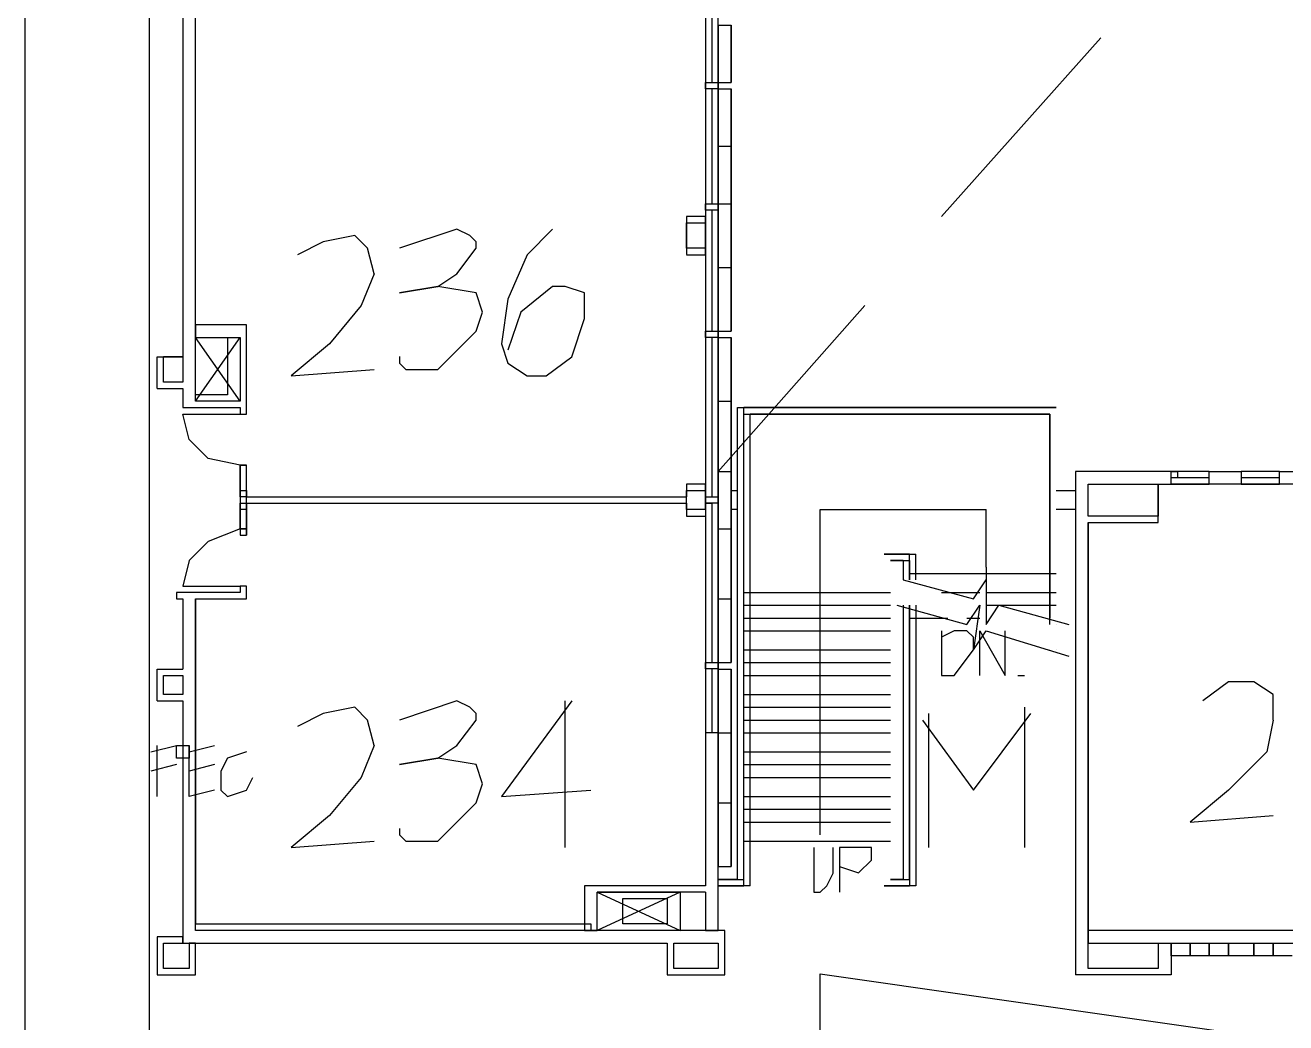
# Model space of a CAD drawing. Extents: x 0 to 132, y 0 to 63.
# Drawn here: x 84.66 to 97.22, y 21.27 to 31.21 of the extents above; entities that cross this region are included whole.
import ezdxf

# ---------------------------------------------------------------- set-up
doc = ezdxf.new("R2010")
doc.units = 0

msp = doc.modelspace()

# ---------------------------------------------------------------- linework, layer by layer
at = {"layer": 'Layer 1'}
for p, q in [((84.664073, 19.935398), (84.664073, 51.335314)), ((85.899676, 51.335314), (85.899676, 19.935398)), ((91.440096, 31.464311), (91.440096, 24.16182)), ((91.503522, 31.464311), (91.503522, 31.210311)), ((91.566832, 24.16182), (91.566832, 31.464311)), ((86.232786, 31.337443), (86.232786, 27.908448)), ((86.359785, 27.908448), (86.359785, 31.337443)), ((91.439964, 31.210338), (91.439964, 30.575603)), ((91.503522, 31.210338), (91.503522, 30.638838)), ((91.566699, 31.210338), (91.566699, 30.575603)), ((91.566832, 31.210338), (91.566832, 31.210338)), ((91.566832, 31.210338), (91.566832, 31.210338)), ((91.566832, 31.210338), (91.693834, 31.210338)), ((91.566832, 31.210338), (91.566832, 30.638838)), ((91.566832, 31.210338), (91.693834, 31.210338)), ((91.693964, 31.210338), (91.693964, 30.638838)), ((91.693964, 30.638838), (91.693964, 31.210338)), ((91.693964, 31.210338), (91.693964, 30.638838)), ((93.789567, 29.305287), (95.377065, 31.083549)), ((91.439964, 30.638785), (91.439964, 30.004051)), ((91.440041, 30.638838), (91.566776, 30.638838)), ((91.440041, 30.575603), (91.440041, 30.638838)), ((91.440041, 30.638838), (91.566776, 30.638838)), ((91.440041, 30.575603), (91.440041, 30.638838)), ((91.566699, 30.638785), (91.566699, 30.004051)), ((91.566776, 30.638838), (91.566776, 30.575603)), ((91.566776, 30.638838), (91.566776, 30.575603)), ((91.566832, 30.638785), (91.693834, 30.638785)), ((91.566776, 30.575603), (91.440041, 30.575603)), ((91.566776, 30.575603), (91.440041, 30.575603)), ((91.503522, 30.575471), (91.503522, 30.003971)), ((91.566832, 30.575471), (91.566832, 30.003971)), ((91.566832, 30.575471), (91.693834, 30.575471)), ((91.693964, 30.575471), (91.693964, 30.003971)), ((91.693964, 30.003971), (91.693964, 30.575471)), ((91.693964, 30.575471), (91.693964, 30.003971)), ((91.439964, 30.003945), (91.439964, 29.368946)), ((91.503522, 30.003945), (91.503522, 29.432446)), ((91.566699, 30.003945), (91.566699, 29.368946)), ((91.566832, 30.003945), (91.566832, 30.003945)), ((91.566832, 30.003945), (91.566832, 30.003945)), ((91.566832, 30.003945), (91.693834, 30.003945)), ((91.566832, 30.003945), (91.566832, 29.432446)), ((91.566832, 30.003945), (91.693834, 30.003945)), ((91.693964, 30.003945), (91.693964, 29.432446)), ((91.693964, 29.432446), (91.693964, 30.003945)), ((91.693964, 30.003945), (91.693964, 29.432446)), ((91.439964, 29.432393), (91.439964, 29.114893)), ((91.440041, 29.43234), (91.566776, 29.43234)), ((91.440041, 29.36884), (91.440041, 29.43234)), ((91.440041, 29.43234), (91.566776, 29.43234)), ((91.440041, 29.36884), (91.440041, 29.43234)), ((91.566699, 29.432393), (91.566699, 29.114893)), ((91.566776, 29.43234), (91.566776, 29.36884)), ((91.566776, 29.43234), (91.566776, 29.36884)), ((91.566832, 29.432393), (91.566832, 28.797396)), ((91.566832, 29.432393), (91.693834, 29.432393)), ((91.566832, 29.432393), (91.693834, 29.432393)), ((91.693964, 29.432393), (91.693964, 28.797394)), ((91.693964, 28.797394), (91.693964, 29.432393)), ((91.693964, 29.432393), (91.693964, 28.797394)), ((91.439964, 29.305287), (91.249464, 29.305287)), ((91.249464, 29.305287), (91.249464, 28.924552)), ((91.566776, 29.36884), (91.440041, 29.36884)), ((91.566776, 29.36884), (91.440041, 29.36884)), ((91.440044, 28.924526), (91.440044, 29.305261)), ((91.503522, 29.36884), (91.503522, 29.114843)), ((88.963335, 29.178472), (88.391836, 28.987973)), ((89.090599, 29.114973), (88.963335, 29.178472)), ((89.916019, 29.17842), (89.662019, 28.92442)), ((91.249544, 29.242025), (91.440044, 29.242025)), ((91.249544, 28.987973), (91.249544, 29.241972)), ((91.440044, 29.242025), (91.440044, 28.988026)), ((87.629916, 29.05134), (87.375916, 28.92434)), ((87.947416, 29.11484), (87.629916, 29.05134)), ((88.074601, 28.987999), (87.947336, 29.114734)), ((89.153835, 29.051208), (89.090599, 29.114973)), ((89.153835, 28.987973), (89.153835, 29.051208)), ((91.439964, 29.11484), (91.439964, 28.797341)), ((91.503522, 29.114843), (91.503522, 28.797338)), ((91.566699, 29.11484), (91.566699, 28.797341)), ((91.566832, 29.11484), (91.566832, 29.11484)), ((91.566832, 29.11484), (91.566832, 29.11484)), ((88.137836, 28.733999), (88.074601, 28.987999)), ((88.963335, 28.733973), (89.153835, 28.987973)), ((89.662019, 28.92442), (89.471255, 28.47992)), ((91.440044, 28.987973), (91.249544, 28.987973)), ((91.249544, 28.924473), (91.440044, 28.924473)), ((91.439964, 28.797288), (91.439964, 28.098789)), ((91.503522, 28.797288), (91.503522, 28.16255)), ((91.566699, 28.797288), (91.566699, 28.098789)), ((91.566832, 28.797288), (91.566832, 28.797288)), ((91.566832, 28.797288), (91.566832, 28.797288)), ((91.566832, 28.797288), (91.566832, 28.16255)), ((91.566832, 28.797288), (91.693834, 28.797288)), ((91.566832, 28.797288), (91.693834, 28.797288)), ((91.693964, 28.797288), (91.693964, 28.162553)), ((91.693964, 28.162553), (91.693964, 28.797288)), ((91.693964, 28.797288), (91.693964, 28.162553)), ((88.137836, 28.733999), (88.011101, 28.4165)), ((88.772835, 28.606973), (88.963335, 28.733973)), ((88.772835, 28.606973), (88.391836, 28.543209)), ((88.391836, 28.543209), (88.772835, 28.606973)), ((89.153835, 28.543209), (88.772835, 28.606973)), ((89.217335, 28.352973), (89.153835, 28.543209)), ((89.916019, 28.60692), (89.598519, 28.352921)), ((90.042754, 28.60692), (89.916019, 28.60692)), ((90.233254, 28.54342), (90.042754, 28.60692)), ((90.233254, 28.289421), (90.233254, 28.54342)), ((88.011101, 28.4165), (87.693337, 28.035236)), ((89.471255, 28.47992), (89.407755, 28.035421)), ((91.566805, 26.76529), (93.027568, 28.416553)), ((89.153835, 28.162474), (89.217335, 28.352973)), ((89.598519, 28.352921), (89.471255, 27.971921)), ((90.106519, 27.908421), (90.233254, 28.289421)), ((86.867891, 28.226027), (86.359891, 28.226027)), ((86.359918, 28.226027), (86.359918, 28.099027)), ((86.359918, 28.226027), (86.359918, 28.226027)), ((86.867838, 27.400395), (86.867838, 28.225894)), ((88.772835, 27.781474), (89.153835, 28.162474)), ((91.439964, 28.162447), (91.439964, 27.463684)), ((91.440041, 28.162341), (91.566776, 28.162341)), ((91.440041, 28.098842), (91.440041, 28.162341)), ((91.440041, 28.162341), (91.566776, 28.162341)), ((91.440041, 28.098842), (91.440041, 28.162341)), ((91.566699, 28.162447), (91.566699, 27.463684)), ((91.566776, 28.162341), (91.566776, 28.098842)), ((91.566776, 28.162341), (91.566776, 28.098842)), ((91.566832, 28.162447), (91.693834, 28.162447)), ((86.804391, 27.463763), (86.359891, 28.099027)), ((86.359891, 27.463763), (86.804391, 28.099027)), ((86.359918, 28.099027), (86.804417, 28.099027)), ((86.36005, 28.098839), (86.67755, 28.098839)), ((86.36005, 27.52734), (86.36005, 28.098839)), ((86.36005, 28.098839), (86.804549, 28.098839)), ((86.36005, 27.46384), (86.36005, 28.098839)), ((86.67755, 28.098839), (86.67755, 27.52734)), ((86.804338, 28.098894), (86.804338, 27.463895)), ((86.804549, 28.098839), (86.804549, 27.46384)), ((87.693337, 28.035236), (87.312337, 27.717736)), ((89.407755, 28.035421), (89.471255, 27.844921)), ((91.566776, 28.098842), (91.440041, 28.098842)), ((91.566776, 28.098842), (91.440041, 28.098842)), ((91.503522, 28.098892), (91.503522, 27.463895)), ((91.566832, 28.098892), (91.566832, 27.463895)), ((91.566832, 28.098892), (91.693834, 28.098892)), ((91.693964, 28.098894), (91.693964, 27.463895)), ((91.693964, 27.463895), (91.693964, 28.098894)), ((91.693964, 28.098894), (91.693964, 27.463895)), ((85.978812, 27.590922), (85.978812, 27.908421)), ((85.978812, 27.908421), (86.232812, 27.908421)), ((86.232812, 27.908421), (86.042312, 27.908421)), ((86.042365, 27.654448), (86.042365, 27.908448)), ((86.232786, 27.908448), (86.232786, 27.654448)), ((86.359785, 27.590948), (86.359785, 27.908448)), ((88.391836, 27.908474), (88.391836, 27.844974)), ((89.852519, 27.717657), (90.106519, 27.908421)), ((87.312337, 27.717736), (88.137836, 27.781236)), ((88.391836, 27.844974), (88.455336, 27.781474)), ((88.455336, 27.781474), (88.772835, 27.781474)), ((89.471255, 27.844921), (89.662019, 27.717657)), ((86.232865, 27.654448), (86.042365, 27.654448)), ((89.662019, 27.717657), (89.852519, 27.717657)), ((85.978865, 27.590948), (86.232865, 27.590948)), ((86.232786, 27.590948), (86.232786, 27.400448)), ((86.359785, 27.463684), (86.359785, 27.590948)), ((86.67755, 27.52734), (86.36005, 27.52734)), ((86.232838, 27.400554), (86.804338, 27.400554)), ((86.804338, 27.463789), (86.359838, 27.463789)), ((86.804549, 27.46384), (86.36005, 27.46384)), ((86.804338, 27.400475), (86.804338, 27.336975)), ((86.867838, 27.336975), (86.867838, 27.400475)), ((91.439964, 27.463789), (91.439964, 26.76529)), ((91.503522, 27.463789), (91.503522, 26.76529)), ((91.566699, 27.463789), (91.566699, 26.76529)), ((91.566832, 27.463789), (91.566832, 27.463789)), ((91.566832, 27.463789), (91.566832, 27.463789)), ((91.566832, 27.463789), (91.566832, 26.76529)), ((91.566832, 27.463789), (91.693834, 27.463789)), ((91.566832, 27.463789), (91.693834, 27.463789)), ((91.693964, 27.463789), (91.693964, 26.76529)), ((91.693964, 26.76529), (91.693964, 27.463789)), ((91.693964, 27.463789), (91.693964, 26.76529)), ((91.757517, 22.701295), (91.757517, 27.400554)), ((91.757517, 27.400475), (94.932513, 27.400475)), ((91.820752, 22.701295), (91.820752, 27.400554)), ((94.932513, 27.400475), (91.820752, 27.400475)), ((86.296338, 27.082949), (86.232838, 27.336948)), ((86.232838, 27.336948), (86.804338, 27.336948)), ((86.804338, 27.336975), (86.867838, 27.336975)), ((91.820726, 22.638113), (91.820726, 27.336842)), ((91.820831, 27.336922), (94.869092, 27.336922)), ((94.869092, 27.336922), (91.884331, 27.336922)), ((91.88449, 22.638113), (91.88449, 27.336842)), ((93.471909, 27.336895), (93.281409, 27.336895)), ((94.86896, 25.241451), (94.86896, 27.336948)), ((94.86896, 27.336948), (94.86896, 25.304951)), ((86.487103, 26.892449), (86.296338, 27.082949)), ((86.804338, 26.828949), (86.487103, 26.892449)), ((86.804338, 26.828949), (86.867838, 26.828949)), ((86.867838, 26.828949), (86.804338, 26.828949)), ((86.804338, 26.828949), (86.804338, 26.574949)), ((86.867891, 26.828949), (86.804391, 26.828949)), ((86.804391, 26.828949), (86.804391, 26.511449)), ((86.804391, 26.511396), (86.804391, 26.828896)), ((86.867891, 26.511396), (86.867891, 26.828896)), ((86.867893, 26.511394), (86.867893, 26.828896)), ((91.439964, 26.765396), (91.439964, 26.447897)), ((91.503522, 26.765396), (91.503522, 26.511394)), ((91.566699, 26.765396), (91.566699, 26.447897)), ((91.566832, 26.765396), (91.566832, 26.765396)), ((91.566832, 26.765396), (91.566832, 26.765396)), ((91.566832, 26.765396), (91.566832, 26.193897)), ((91.566832, 26.765396), (91.693834, 26.765396)), ((91.566832, 26.765396), (91.693834, 26.765396)), ((91.693964, 26.765396), (91.693964, 26.193897)), ((91.693964, 26.193897), (91.693964, 26.765396)), ((91.693964, 26.765396), (91.693964, 26.193897)), ((95.122986, 26.765396), (95.122986, 26.320897)), ((95.948485, 26.76529), (95.122986, 26.76529)), ((96.075326, 26.765264), (95.948591, 26.765264)), ((96.456511, 26.765396), (96.075247, 26.765396)), ((96.075273, 26.765343), (96.138773, 26.765343)), ((96.075273, 26.701843), (96.075273, 26.765343)), ((96.075326, 26.638529), (96.075326, 26.765264)), ((96.456458, 26.765264), (96.075458, 26.765264)), ((96.138773, 26.765343), (96.138773, 26.701843)), ((96.456458, 26.765396), (96.456458, 26.765396)), ((96.45654, 26.765343), (96.774039, 26.765343)), ((96.45654, 26.638608), (96.45654, 26.765343)), ((97.154745, 26.765396), (96.77401, 26.765396)), ((96.77401, 26.765396), (96.77401, 26.765396)), ((96.774039, 26.765343), (96.774039, 26.638608)), ((97.154851, 26.765264), (96.774116, 26.765264)), ((97.154766, 26.765343), (97.472266, 26.765343)), ((97.154766, 26.638608), (97.154766, 26.765343)), ((97.154851, 26.765396), (97.154851, 26.765396)), ((91.439964, 26.638529), (91.249464, 26.638529)), ((91.249464, 26.638529), (91.249464, 26.511529)), ((91.440044, 26.511476), (91.440044, 26.638476)), ((95.249721, 26.638555), (95.948485, 26.638555)), ((95.249721, 26.320897), (95.249721, 26.638396)), ((95.948458, 26.638529), (96.075194, 26.638529)), ((95.948458, 26.257397), (95.948458, 26.638396)), ((95.948458, 26.638396), (95.948458, 26.320897)), ((96.075247, 26.638661), (96.456511, 26.638661)), ((96.138773, 26.701843), (96.075273, 26.701843)), ((96.456458, 26.638529), (96.075458, 26.638529)), ((96.456458, 26.701817), (96.138956, 26.701817)), ((96.774039, 26.638608), (96.45654, 26.638608)), ((96.77401, 26.638661), (97.154745, 26.638661)), ((97.154848, 26.701817), (96.774114, 26.701817)), ((97.154851, 26.638529), (96.774116, 26.638529)), ((97.472266, 26.638608), (97.154766, 26.638608)), ((86.804282, 26.574843), (86.867782, 26.574843)), ((86.804282, 26.511344), (86.804282, 26.574843)), ((86.867782, 26.511344), (86.804282, 26.511344)), ((86.804338, 26.511396), (86.804338, 26.447897)), ((86.867893, 26.511394), (86.804388, 26.511394)), ((86.867782, 26.574843), (86.867782, 26.511344)), ((86.867891, 26.447844), (86.867891, 26.511344)), ((86.867891, 26.511344), (91.24965, 26.511344)), ((86.867893, 26.511394), (86.93139, 26.511394)), ((91.249464, 26.511529), (91.249464, 26.575029)), ((91.249544, 26.384608), (91.249544, 26.511344)), ((91.249549, 26.574949), (91.440041, 26.574949)), ((91.439964, 26.511396), (91.439964, 26.193897)), ((91.439967, 26.447844), (91.439967, 26.511341)), ((91.440041, 26.511341), (91.566776, 26.511341)), ((91.440041, 26.447841), (91.440041, 26.511341)), ((91.440041, 26.511341), (91.566776, 26.511341)), ((91.440041, 26.447841), (91.440041, 26.511341)), ((91.440044, 26.574976), (91.440044, 26.447711)), ((91.566699, 26.511396), (91.566699, 26.193897)), ((91.566776, 26.511341), (91.566776, 26.447841)), ((91.566776, 26.511341), (91.566776, 26.447841)), ((91.693964, 26.574949), (91.757461, 26.574949)), ((94.932513, 26.574949), (95.123012, 26.574949)), ((95.123012, 26.574949), (95.123012, 26.38445)), ((86.804282, 26.447844), (86.867782, 26.447844)), ((86.804282, 26.384608), (86.804282, 26.447844)), ((86.867782, 26.384608), (86.804282, 26.384608)), ((86.804285, 26.193844), (86.804285, 26.384608)), ((86.804338, 26.447897), (86.867838, 26.447897)), ((86.804338, 26.447844), (86.804338, 26.193844)), ((86.804391, 26.447844), (86.804391, 26.130344)), ((86.867782, 26.447844), (86.867782, 26.384608)), ((86.867838, 26.193844), (86.867838, 26.447844)), ((86.867891, 26.447844), (91.24965, 26.447844)), ((86.867891, 26.447844), (86.867891, 26.130344)), ((91.249544, 26.447844), (91.249544, 26.321108)), ((91.440044, 26.384608), (91.249544, 26.384608)), ((91.439964, 26.384529), (91.439964, 26.447764)), ((91.439964, 26.447764), (91.439964, 26.321029)), ((91.439967, 26.447844), (91.503464, 26.447844)), ((91.566776, 26.447841), (91.440041, 26.447841)), ((91.566776, 26.447841), (91.440041, 26.447841)), ((91.503522, 26.447844), (91.503522, 26.193844)), ((91.757519, 26.384529), (91.694014, 26.384529)), ((92.582778, 23.14598), (92.582778, 26.384476)), ((92.582778, 26.384476), (94.233775, 26.384476)), ((94.233855, 25.812977), (94.233855, 26.384476)), ((95.123012, 26.38445), (94.932513, 26.38445)), ((91.249544, 26.321108), (91.440044, 26.321108)), ((95.122986, 26.320897), (95.122986, 21.748902)), ((95.249721, 21.812402), (95.249721, 26.257397)), ((95.948564, 26.320897), (95.249801, 26.320897)), ((95.249801, 26.257397), (95.948564, 26.257397)), ((95.249801, 22.193323), (95.249801, 26.257317)), ((95.249801, 26.257317), (95.249801, 22.066587)), ((86.804338, 26.193844), (86.487103, 26.067109)), ((86.867785, 26.193844), (86.804285, 26.193844)), ((86.804285, 26.193844), (86.804285, 26.130344)), ((86.804285, 26.130344), (86.867785, 26.130344)), ((86.804338, 26.193844), (86.867838, 26.193844)), ((86.867785, 26.130344), (86.867785, 26.193844)), ((91.439964, 26.193844), (91.439964, 25.495345)), ((91.503522, 26.193844), (91.503522, 25.495345)), ((91.566699, 26.193844), (91.566699, 25.495345)), ((91.566832, 26.193844), (91.566832, 26.193844)), ((91.566832, 26.193844), (91.566832, 26.193844)), ((91.566832, 26.193844), (91.566832, 25.495345)), ((91.566832, 26.193844), (91.693834, 26.193844)), ((91.566832, 26.193844), (91.693834, 26.193844)), ((91.693964, 26.193844), (91.693964, 25.495345)), ((91.693964, 25.495345), (91.693964, 26.193844)), ((91.693964, 26.193844), (91.693964, 25.495345)), ((86.487103, 26.067109), (86.296338, 25.876344)), ((86.296338, 25.876344), (86.232838, 25.622345)), ((93.471882, 25.939844), (93.217883, 25.939844)), ((93.217883, 25.939844), (93.535382, 25.939844)), ((93.217883, 25.939844), (93.217883, 25.939844)), ((93.408329, 25.876291), (93.281594, 25.876291)), ((93.281594, 25.876291), (93.471829, 25.876291)), ((93.408329, 25.876291), (93.408329, 25.685792)), ((93.471829, 25.876291), (93.471829, 25.685792)), ((93.471882, 25.685871), (93.471882, 25.939871)), ((93.535382, 25.685871), (93.535382, 25.939871)), ((93.471882, 25.749421), (93.53538, 25.749421)), ((93.535435, 25.749421), (94.932433, 25.749421)), ((94.233857, 25.812977), (94.233857, 25.622215)), ((86.232838, 25.622345), (86.804338, 25.622345)), ((86.867891, 25.622292), (86.804391, 25.622292)), ((86.804391, 25.622292), (86.804391, 25.559056)), ((86.867893, 25.495448), (86.867893, 25.622186)), ((93.408329, 25.685871), (94.107093, 25.495371)), ((94.107093, 25.495371), (94.233828, 25.685871)), ((94.233828, 25.685871), (94.233828, 25.241372)), ((86.359918, 25.559003), (86.169418, 25.559003)), ((86.169418, 25.559003), (86.169418, 25.495504)), ((86.169418, 25.495504), (86.232918, 25.495504)), ((86.232786, 25.495451), (86.232786, 24.796952)), ((86.804338, 25.559003), (86.359838, 25.559003)), ((86.359838, 25.495504), (86.867838, 25.495504)), ((86.359915, 24.479481), (86.359915, 25.495477)), ((86.359918, 25.495451), (86.359918, 22.256955)), ((91.439964, 25.495451), (91.439964, 24.796952)), ((91.503522, 25.495448), (91.503522, 24.860451)), ((91.566699, 25.495451), (91.566699, 24.796952)), ((91.566832, 25.495451), (91.566832, 25.495451)), ((91.566832, 25.495451), (91.566832, 25.495451)), ((91.566832, 25.495448), (91.566832, 24.860451)), ((91.566832, 25.495448), (91.693834, 25.495448)), ((91.566832, 25.495448), (91.693834, 25.495448)), ((91.693964, 25.495451), (91.693964, 24.860451)), ((91.693964, 24.860451), (91.693964, 25.495451)), ((91.693964, 25.495451), (91.693964, 24.860451)), ((91.820829, 25.559003), (91.884329, 25.559003)), ((91.820831, 25.558871), (91.884331, 25.558871)), ((91.884384, 25.559003), (93.281382, 25.559003)), ((93.789329, 25.559003), (94.170328, 25.559003)), ((94.233857, 25.559003), (94.932619, 25.559003)), ((91.820831, 25.431871), (91.884331, 25.431871)), ((91.820831, 25.431739), (91.884331, 25.431739)), ((91.884384, 25.431871), (93.281382, 25.431871)), ((93.345015, 25.431871), (94.043514, 25.241372)), ((93.408327, 25.431871), (93.408327, 22.701377)), ((93.471882, 22.701295), (93.471882, 25.431792)), ((93.471882, 25.431792), (93.471882, 22.63806)), ((93.535435, 25.431871), (93.535435, 22.637875)), ((94.043514, 25.241372), (94.170249, 25.431871)), ((94.170249, 25.431871), (94.107014, 24.987372)), ((94.233828, 25.241372), (94.361093, 25.431871)), ((94.233857, 25.431871), (94.932619, 25.431871)), ((94.233857, 25.431871), (94.932619, 25.431871)), ((94.361093, 25.431871), (95.059327, 25.241372)), ((91.820831, 25.305004), (91.884331, 25.305004)), ((91.820831, 25.304898), (91.884331, 25.304898)), ((91.884384, 25.305006), (93.281382, 25.305006)), ((93.471882, 25.305004), (93.535382, 25.305004)), ((93.535382, 25.305004), (93.852882, 25.305004)), ((93.789355, 25.304977), (93.85312, 25.304977)), ((94.043382, 25.305004), (94.170381, 25.305004)), ((94.932513, 25.241451), (94.932513, 25.241451)), ((91.820831, 25.177951), (91.884331, 25.177951)), ((91.820831, 25.177898), (91.884331, 25.177898)), ((91.884384, 25.177898), (93.281382, 25.177898)), ((93.789432, 25.177898), (93.789432, 24.733401)), ((93.91617, 25.177977), (93.789435, 25.114213)), ((94.043434, 25.177977), (93.91617, 25.177977)), ((94.106934, 25.114213), (94.043434, 25.177977)), ((94.106934, 24.987478), (94.106934, 25.114213)), ((94.107014, 24.987372), (94.233749, 25.177872)), ((94.170276, 24.733478), (94.170276, 25.177977)), ((94.170276, 25.177977), (94.42454, 24.733478)), ((94.233749, 25.177872), (95.059248, 24.923872)), ((94.42454, 24.733478), (94.42454, 25.177977)), ((91.820829, 24.987451), (91.884329, 24.987451)), ((91.820831, 24.987451), (91.884331, 24.987451)), ((91.884384, 24.987451), (93.281382, 24.987451)), ((93.91617, 24.733478), (94.106934, 24.987478)), ((94.86896, 24.987451), (94.86896, 24.987451)), ((94.932513, 24.987451), (94.932513, 24.987451)), ((91.439964, 24.860346), (91.439964, 24.161846)), ((91.440041, 24.860346), (91.566776, 24.860346)), ((91.440041, 24.79711), (91.440041, 24.860346)), ((91.440041, 24.860346), (91.566776, 24.860346)), ((91.440041, 24.79711), (91.440041, 24.860346)), ((91.566699, 24.860346), (91.566699, 24.161846)), ((91.566776, 24.860346), (91.566776, 24.79711)), ((91.566776, 24.860346), (91.566776, 24.79711)), ((91.566832, 24.860346), (91.693834, 24.860346)), ((91.820829, 24.860346), (91.884329, 24.860346)), ((91.820831, 24.86024), (91.884331, 24.86024)), ((91.884384, 24.860346), (93.281382, 24.860346)), ((85.978812, 24.479478), (85.978812, 24.796978)), ((85.978812, 24.796978), (86.232812, 24.796978)), ((86.042286, 24.542793), (86.042286, 24.733557)), ((86.042365, 24.733478), (86.232865, 24.733478)), ((86.232786, 24.733452), (86.232786, 24.542687)), ((91.566776, 24.79711), (91.440041, 24.79711)), ((91.566776, 24.79711), (91.440041, 24.79711)), ((91.503522, 24.797031), (91.503522, 24.162034)), ((91.566832, 24.797031), (91.566832, 24.162034)), ((91.566832, 24.797031), (91.693834, 24.797031)), ((91.693964, 24.797031), (91.693964, 24.162032)), ((91.693964, 24.162032), (91.693964, 24.797031)), ((91.693964, 24.797031), (91.693964, 24.162032)), ((91.820829, 24.733478), (91.884329, 24.733478)), ((91.820831, 24.733505), (91.884331, 24.733505)), ((91.884384, 24.733478), (93.281382, 24.733478)), ((93.789435, 24.733478), (93.91617, 24.733478)), ((94.55141, 24.733478), (94.614907, 24.733478)), ((96.646878, 24.669899), (96.392879, 24.479399)), ((96.900878, 24.669899), (96.646878, 24.669899)), ((97.091298, 24.542793), (96.900799, 24.669793)), ((86.232786, 24.542793), (86.042286, 24.542793)), ((91.820829, 24.54279), (91.884329, 24.54279)), ((91.820831, 24.54274), (91.884331, 24.54274)), ((91.884384, 24.54279), (93.281382, 24.54279)), ((97.091298, 24.288793), (97.091298, 24.542793)), ((85.978786, 24.479558), (86.232786, 24.479558)), ((86.232786, 24.479452), (86.232786, 22.066455)), ((86.359918, 22.256955), (86.359918, 24.479452)), ((87.947416, 24.415926), (87.629916, 24.352426)), ((88.074601, 24.288793), (87.947336, 24.415793)), ((88.963335, 24.479531), (88.391836, 24.288767)), ((89.090599, 24.416031), (88.963335, 24.479531)), ((89.153835, 24.352267), (89.090599, 24.416031)), ((90.106466, 24.479478), (89.407702, 23.526715)), ((90.042889, 23.018848), (90.042889, 24.479608)), ((91.820829, 24.415926), (91.884329, 24.415926)), ((91.820831, 24.416005), (91.884331, 24.416005)), ((91.884384, 24.415926), (93.281382, 24.415926)), ((94.61496, 24.415926), (94.61496, 23.018927)), ((87.629916, 24.352426), (87.375916, 24.225426)), ((88.137836, 24.034794), (88.074601, 24.288793)), ((88.963335, 24.034767), (89.153835, 24.288767)), ((89.153835, 24.288767), (89.153835, 24.352267)), ((91.820829, 24.288793), (91.884329, 24.288793)), ((91.820831, 24.28874), (91.884331, 24.28874)), ((91.884384, 24.288793), (93.281382, 24.288793)), ((93.599014, 24.288793), (94.107014, 23.590294)), ((93.6623, 23.018848), (93.6623, 24.352349)), ((94.107014, 23.590294), (94.678513, 24.352293)), ((97.091298, 24.288793), (97.028063, 23.971558)), ((91.566832, 24.161926), (91.440096, 24.161926)), ((91.440096, 24.161926), (91.440096, 22.637928)), ((91.566832, 22.574428), (91.566832, 24.161926)), ((91.566832, 24.161926), (91.566832, 24.161926)), ((91.566832, 24.161923), (91.566832, 23.463427)), ((91.566832, 24.161923), (91.693834, 24.161923)), ((91.566832, 24.161923), (91.693834, 24.161923)), ((91.693964, 24.161926), (91.693964, 23.463427)), ((91.693964, 23.463427), (91.693964, 24.161926)), ((91.693964, 24.161926), (91.693964, 23.463427)), ((91.820829, 24.161923), (91.884329, 24.161923)), ((91.820831, 24.162005), (91.884331, 24.162005)), ((91.884384, 24.161923), (93.281382, 24.161923)), ((85.915577, 23.971585), (86.169577, 24.03482)), ((85.978812, 23.526821), (85.978812, 24.03482)), ((86.16955, 24.034582), (86.296285, 24.034582)), ((86.16955, 23.907847), (86.16955, 24.034582)), ((86.296285, 24.034582), (86.296285, 23.907847)), ((86.296338, 23.5269), (86.296338, 24.0349)), ((86.296365, 23.971505), (86.550365, 24.034741)), ((88.137836, 24.034794), (88.011101, 23.717559)), ((88.772835, 23.908032), (88.963335, 24.034767)), ((86.296285, 23.907847), (86.16955, 23.907847)), ((86.677391, 23.908006), (86.613891, 23.780741)), ((86.867891, 23.971505), (86.677391, 23.908006)), ((88.772835, 23.908032), (88.391836, 23.844268)), ((88.391836, 23.844268), (88.772835, 23.908032)), ((89.153835, 23.844268), (88.772835, 23.908032)), ((91.820829, 23.971505), (91.884329, 23.971505)), ((91.820831, 23.971505), (91.884331, 23.971505)), ((91.884384, 23.971505), (93.281382, 23.971505)), ((97.028063, 23.971558), (96.646799, 23.590294)), ((86.169577, 23.84432), (85.915577, 23.780821)), ((86.550365, 23.844506), (86.296365, 23.780741)), ((86.613891, 23.780741), (86.613891, 23.590506)), ((89.217335, 23.654032), (89.153835, 23.844268)), ((91.820829, 23.844373), (91.884329, 23.844373)), ((91.820831, 23.844241), (91.884331, 23.844241)), ((91.884384, 23.844373), (93.281382, 23.844373)), ((86.867891, 23.590506), (86.93139, 23.717506)), ((88.011101, 23.717559), (87.693337, 23.336295)), ((89.153835, 23.463533), (89.217335, 23.654032)), ((91.820829, 23.717508), (91.884329, 23.717508)), ((91.820831, 23.717506), (91.884331, 23.717506)), ((91.884384, 23.717508), (93.281382, 23.717508)), ((86.550338, 23.5904), (86.296338, 23.5269)), ((86.613891, 23.590506), (86.677391, 23.526741)), ((86.677391, 23.526741), (86.867891, 23.590506)), ((89.407702, 23.526715), (90.296966, 23.590479)), ((91.820831, 23.526821), (91.884331, 23.526821)), ((91.820831, 23.526689), (91.884331, 23.526689)), ((91.884384, 23.526821), (93.281382, 23.526821)), ((96.646799, 23.590294), (96.266064, 23.272795)), ((88.772835, 23.082533), (89.153835, 23.463533)), ((91.566832, 23.463535), (91.566832, 22.828533)), ((91.566832, 23.463535), (91.693834, 23.463535)), ((91.566832, 23.463535), (91.693834, 23.463535)), ((91.693964, 23.463533), (91.693964, 22.828533)), ((91.693964, 22.828533), (91.693964, 23.463533)), ((91.693964, 23.463533), (91.693964, 22.828533)), ((91.820831, 23.399953), (91.884331, 23.399953)), ((91.820831, 23.399847), (91.884331, 23.399847)), ((91.884384, 23.399953), (93.281382, 23.399953)), ((87.693337, 23.336295), (87.312337, 23.018795)), ((91.820829, 23.272848), (91.884329, 23.272848)), ((91.820831, 23.272848), (91.884331, 23.272848)), ((91.884384, 23.272848), (93.281382, 23.272848)), ((96.266064, 23.272795), (97.091298, 23.336295)), ((88.391836, 23.209533), (88.391836, 23.146033)), ((88.391836, 23.146033), (88.455336, 23.082533)), ((87.312337, 23.018795), (88.137836, 23.082295)), ((88.455336, 23.082533), (88.772835, 23.082533)), ((91.820829, 23.082401), (91.884329, 23.082401)), ((91.884384, 23.082401), (93.281382, 23.082401)), ((91.884384, 23.082401), (93.281382, 23.082401)), ((92.519489, 23.018848), (92.519489, 22.574348)), ((92.582775, 23.082401), (92.64628, 23.082401)), ((92.709989, 22.764848), (92.709989, 23.018848)), ((93.090962, 23.018927), (92.773462, 23.018927)), ((92.773462, 23.018927), (92.773462, 22.574428)), ((93.090962, 22.891927), (93.090962, 23.018927)), ((92.963962, 22.764928), (93.090962, 22.891927)), ((91.566832, 22.828428), (91.693834, 22.828428)), ((92.646225, 22.638113), (92.709989, 22.764848)), ((92.773462, 22.828428), (92.963962, 22.764928)), ((91.439967, 22.637981), (90.233204, 22.637981)), ((90.233333, 22.637981), (90.233333, 22.193217)), ((91.757517, 22.701295), (91.566752, 22.701295)), ((91.566752, 22.701295), (91.820752, 22.701295)), ((91.884384, 22.637981), (91.566885, 22.637981)), ((91.566885, 22.637981), (91.820884, 22.637981)), ((92.582725, 22.574348), (92.646225, 22.638113)), ((93.535435, 22.637875), (93.217935, 22.637875)), ((93.217935, 22.637875), (93.471935, 22.637875)), ((93.281462, 22.701295), (93.281462, 22.701295)), ((93.408329, 22.701295), (93.281594, 22.701295)), ((93.281594, 22.701295), (93.471829, 22.701295)), ((95.122933, 22.701295), (95.122933, 22.701295)), ((95.122933, 22.637981), (95.122933, 22.637981)), ((90.360333, 22.193217), (90.360333, 22.574481)), ((91.439964, 22.574428), (90.360466, 22.574428)), ((90.360466, 22.574428), (91.185964, 22.193428)), ((91.185964, 22.574428), (90.360466, 22.193428)), ((90.360545, 22.574348), (91.186044, 22.574348)), ((90.360545, 22.193349), (90.360545, 22.574348)), ((90.614436, 22.256875), (90.614436, 22.510878)), ((90.614439, 22.510875), (91.058938, 22.510875)), ((91.058859, 22.510875), (91.058859, 22.256875)), ((91.186044, 22.574348), (91.186044, 22.193349)), ((91.439967, 22.574425), (91.439967, 22.193431)), ((91.566699, 22.193323), (91.566699, 22.574322)), ((92.519489, 22.574348), (92.582725, 22.574348)), ((86.359785, 22.193455), (86.359785, 22.256955)), ((86.359915, 22.256875), (86.42342, 22.256875)), ((86.36005, 22.256846), (90.297045, 22.256846)), ((86.36005, 22.193346), (86.36005, 22.256846)), ((90.297045, 22.256846), (90.297045, 22.193346)), ((91.058859, 22.256875), (90.614359, 22.256875)), ((86.232786, 22.129955), (85.978786, 22.129955)), ((85.978865, 22.129981), (85.978865, 21.748982)), ((86.232786, 22.066455), (86.232786, 22.129955)), ((90.360386, 22.19319), (86.359891, 22.19319)), ((90.297045, 22.193346), (86.36005, 22.193346)), ((90.233333, 22.193217), (90.360333, 22.193217)), ((91.058885, 22.19319), (90.360386, 22.19319)), ((91.186044, 22.193349), (90.360545, 22.193349)), ((91.630385, 22.19319), (91.058885, 22.19319)), ((91.439964, 22.193323), (91.566699, 22.193323)), ((91.630517, 21.748902), (91.630517, 22.193402)), ((96.075247, 22.19319), (95.249748, 22.19319)), ((97.980244, 22.19319), (96.075247, 22.19319)), ((86.042365, 21.812482), (86.042365, 22.066481)), ((86.042365, 22.066455), (86.232865, 22.066455)), ((86.232891, 22.066455), (90.360386, 22.066455)), ((86.359918, 22.066402), (86.296418, 22.066402)), ((86.296418, 22.066402), (86.296418, 21.812402)), ((86.359918, 21.748902), (86.359918, 22.066402)), ((90.360386, 22.066455), (91.058885, 22.066455)), ((91.058753, 22.066402), (91.058753, 21.748902)), ((91.122385, 22.066455), (91.566885, 22.066455)), ((91.122517, 21.812402), (91.122517, 22.066402)), ((91.566752, 22.066402), (91.566752, 21.812402)), ((95.249748, 22.066455), (95.948511, 22.066455)), ((95.948456, 22.066455), (95.948456, 21.812455)), ((95.948511, 22.066455), (96.075247, 22.066455)), ((96.075247, 22.066455), (97.853509, 22.066455)), ((96.075273, 22.066352), (96.266037, 22.066352)), ((96.075273, 21.939352), (96.075273, 22.066352)), ((96.075326, 22.066455), (96.075326, 21.748955)), ((96.266037, 22.066352), (96.266037, 21.939352)), ((96.26604, 22.066352), (96.45654, 22.066352)), ((96.26604, 21.939352), (96.26604, 22.066352)), ((96.45654, 22.066352), (96.45654, 21.939352)), ((96.45654, 22.066352), (96.64704, 22.066352)), ((96.45654, 21.939352), (96.45654, 22.066352)), ((96.646772, 22.066352), (96.900772, 22.066352)), ((96.646772, 21.939352), (96.646772, 22.066352)), ((96.64704, 22.066352), (96.64704, 21.939352)), ((96.900769, 22.066352), (97.091269, 22.066352)), ((96.900769, 21.939352), (96.900769, 22.066352)), ((96.900772, 22.066352), (96.900772, 21.939352)), ((97.091269, 22.066352), (97.091269, 21.939352)), ((97.091269, 22.066352), (97.282034, 22.066352)), ((97.091269, 21.939352), (97.091269, 22.066352)), ((96.266037, 21.939352), (96.075273, 21.939352)), ((96.45654, 21.939352), (96.26604, 21.939352)), ((96.64704, 21.939352), (96.45654, 21.939352)), ((96.900772, 21.939352), (96.646772, 21.939352)), ((97.091269, 21.939352), (96.900769, 21.939352)), ((97.282034, 21.939352), (97.091269, 21.939352)), ((85.978865, 21.748982), (86.359865, 21.748982)), ((86.296365, 21.812482), (86.042365, 21.812482)), ((91.058859, 21.748929), (91.630358, 21.748929)), ((91.566858, 21.812429), (91.122359, 21.812429)), ((92.58201, 20.52391), (92.58201, 21.759512)), ((92.58201, 21.759512), (117.994149, 18.121231)), ((96.075326, 21.748955), (95.122827, 21.748955)), ((95.948456, 21.812455), (95.249695, 21.812455))]:
    msp.add_line(p, q, dxfattribs=at)

doc.saveas('drawing.dxf')
